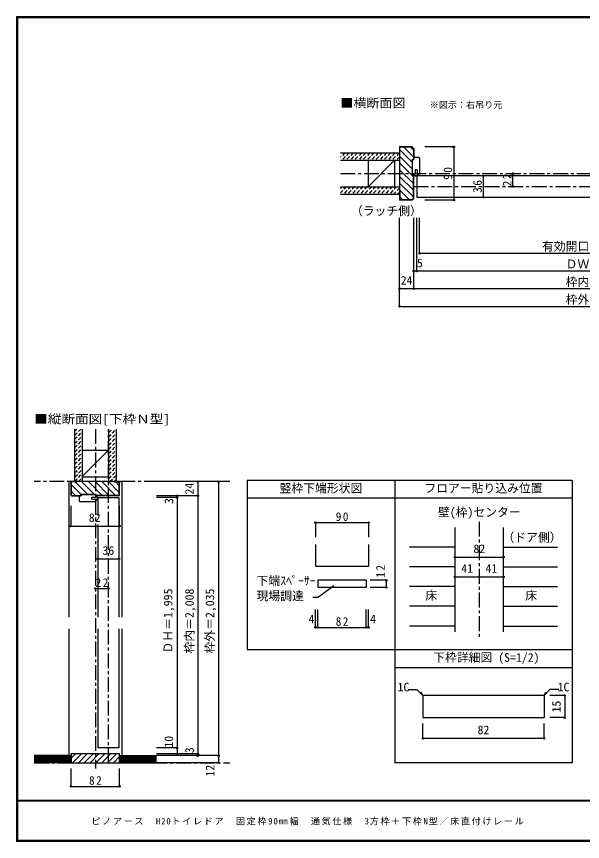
# Model space of a CAD drawing. Units: millimetres at full size, sheet at 1:5, with parts at other scales. Extents: x -973 to 977, y -718 to 696.
# Drawn here: x -973 to -16, y -701 to 696 of the extents above; entities that cross this region are included whole.
import ezdxf
from ezdxf.enums import TextEntityAlignment as Align

# ---------------------------------------------------------------- set-up
doc = ezdxf.new("R2010")
doc.units = ezdxf.units.MM
doc.header["$LTSCALE"] = 5
doc.header["$PDMODE"] = 32
doc.header["$PDSIZE"] = 2.5
doc.linetypes.add('CHAIN1', pattern=[8, 5, -1, 1, -1])
doc.linetypes.add('DASHED1', pattern=[1.8, 1.2, -0.6])
for name, color, linetype in [('0-0_補助線', 3, 'Continuous'), ('0-1_通り芯', 4, 'CHAIN1'), ('0-3_仕上げ', 7, 'Continuous'), ('0-4_枠', 4, 'Continuous'), ('0-6_扉', 6, 'Continuous'), ('0-A_文字', 7, 'Continuous'), ('0-B_寸法', 7, 'Continuous'), ('0-C_ハッチ', 4, 'DASHED1'), ('1-4_枠', 3, 'Continuous'), ('1-B_寸法', 4, 'Continuous'), ('F-1_枠', 6, 'Continuous'), ('F-A_文字', 7, 'Continuous')]:
    doc.layers.add(name, color=color, linetype=linetype)
doc.styles.add('ＭＳ ゴシック', font='')
doc.styles.get('ＭＳ ゴシック').set_extended_font_data('MS Gothic')

# ---------------------------------------------------------------- blocks, each defined once
blk = doc.blocks.new('13')
at = {"layer": '0-0_補助線', "color": 7}
for p, q in [((-3.184, 13.914), (-3.184, 16.914)), ((5.816, 16.914), (-3.184, 16.914)), ((6.816, 15.914), (6.816, -10.086)), ((-4.984, 13.914), (-3.184, 13.914)), ((-4.984, -11.086), (-4.984, 13.914)), ((-4.984, -11.086), (-0.684, -11.086)), ((2.716, -4.086), (2.716, -11.086)), ((5.816, -11.086), (2.716, -11.086))]:
    blk.add_line(p, q, dxfattribs=at)
blk.add_lwpolyline([(2.716, -4.086), (-0.684, -4.086), (-0.684, -11.086)], dxfattribs=at)
for centre, radius, start, end in [((5.816, 15.914), 1, 0, 90), ((0.78, -9.605), 4.487, 199.27144, 340.72855), ((0.78, -9.605), 3.887, 202.39487, 337.60513), ((5.816, -10.086), 1, 270, 0)]:
    blk.add_arc(centre, radius, start, end, dxfattribs=at)
blk = doc.blocks.new('11')
at = {"layer": '0-0_補助線', "color": 7}
for p, q in [((-16.914, -5.816), (-16.914, 3.184)), ((-13.914, 3.184), (-16.914, 3.184)), ((11.086, 4.984), (11.086, 0.684)), ((-15.914, -6.816), (10.086, -6.816)), ((4.086, -2.716), (11.086, -2.716)), ((11.086, -5.816), (11.086, -2.716))]:
    blk.add_line(p, q, dxfattribs=at)
for points in [[(11.086, 4.984), (-13.914, 4.984), (-13.914, 3.184)], [(4.086, -2.716), (4.086, 0.684), (11.086, 0.684)]]:
    blk.add_lwpolyline(points, dxfattribs=at)
for centre, radius, start, end in [((9.605, -0.78), 4.487, 289.27145, 70.72856), ((9.605, -0.78), 3.887, 292.39487, 67.60513), ((-15.914, -5.816), 1, 180, 270), ((10.086, -5.816), 1, 270, 0)]:
    blk.add_arc(centre, radius, start, end, dxfattribs=at)

msp = doc.modelspace()

# ---------------------------------------------------------------- linework, layer by layer
at = {"layer": '0-0_補助線'}
for p, q in [((-304.175, 475), (-301.347, 472.172)), ((-304.383, 474.5), (-324.847, 474.5)), ((-324.847, 460), (-324.847, 474.5)), ((-304.383, 474.5), (-301.847, 471.964)), ((-301.847, 471.964), (-301.847, 454.498)), ((-301.347, 472.172), (-301.347, 454.498)), ((-324.847, 460), (-325.347, 460)), ((-301.347, 428.498), (-303.348, 428.498)), ((-301.847, 388.036), (-301.847, 428.498)), ((-301.347, 387.828), (-301.347, 428.498)), ((-324.847, 400), (-325.347, 400)), ((-324.847, 400), (-324.847, 385.5)), ((-304.382, 385.5), (-324.847, 385.5)), ((-301.847, 388.036), (-304.382, 385.5)), ((-798.976, -91.5), (-880.976, -91.5)), ((-880.476, -114.586), (-880.476, -92)), ((-870.976, -92), (-880.476, -92)), ((-870.976, -92), (-870.976, -91.5)), ((-808.976, -92), (-808.976, -91.5)), ((-808.976, -92), (-799.476, -92)), ((-799.476, -114.586), (-799.476, -92)), ((-880.062, -115), (-880.476, -114.586)), ((-880.269, -115.5), (-864.474, -115.5)), ((-880.062, -115), (-864.474, -115)), ((-864.474, -113.499), (-864.474, -115.5)), ((-838.474, -113.499), (-864.474, -113.499)), ((-838.474, -115.5), (-838.474, -113.499)), ((-799.89, -115), (-838.474, -115)), ((-799.683, -115.5), (-838.474, -115.5)), ((-799.89, -115), (-799.476, -114.586)), ((-377.693, -197.826), (-377.693, -234.786))]:
    msp.add_line(p, q, dxfattribs=at)
at = {"layer": '0-0_補助線', "color": 4}
for p, q in [((-324.847, 469.97), (-303.348, 448.471)), ((-318.063, 474.5), (-301.847, 458.284)), ((-306.749, 474.5), (-301.847, 469.598)), ((-325.347, 459.157), (-303.348, 437.158)), ((-325.347, 447.842), (-301.847, 424.343)), ((-325.347, 436.529), (-301.847, 413.029)), ((-325.347, 425.216), (-301.847, 401.716)), ((-325.347, 413.902), (-301.847, 390.402)), ((-325.347, 402.588), (-308.259, 385.5)), ((-324.847, 390.775), (-319.572, 385.5)), ((-880.476, -96.784), (-863.761, -113.499)), ((-873.947, -92), (-852.448, -113.499)), ((-863.133, -91.5), (-841.134, -113.499)), ((-851.819, -91.5), (-828.319, -115)), ((-840.505, -91.5), (-817.005, -115)), ((-829.192, -91.5), (-805.692, -115)), ((-817.878, -91.5), (-799.476, -109.902)), ((-806.064, -92), (-799.476, -98.588)), ((-880.476, -108.098), (-873.574, -115)), ((-347.803, -258.695), (-374.885, -258.695)), ((-347.803, -258.695), (-347.803, -270.695)), ((-347.803, -270.695), (-374.885, -270.695))]:
    msp.add_line(p, q, dxfattribs=at)
at = {"layer": '0-0_補助線', "color": 6}
for p, q in [((-296.347, 426), (-296.347, 390)), ((-835.976, -118.5), (-799.976, -118.5))]:
    msp.add_line(p, q, dxfattribs=at)
at = {"layer": '0-0_補助線', "color": 7}
for p, q in [((-463.693, -258.695), (-463.693, -270.695)), ((-381.693, -258.695), (-463.693, -258.695)), ((-381.693, -258.695), (-381.693, -270.695)), ((-381.693, -270.695), (-463.693, -270.695)), ((-436.538, -267.9), (-462.338, -287.249)), ((-472.183, -287.249), (-462.338, -287.249))]:
    msp.add_line(p, q, dxfattribs=at)
at = {"layer": '0-0_補助線'}
for points in [[(-304.175, 475), (-325.347, 475), (-325.347, 385)], [(-303.348, 428.498), (-303.348, 454.498), (-301.347, 454.498)], [(-301.347, 387.828), (-304.175, 385), (-325.347, 385)], [(-880.269, -115.5), (-880.976, -114.793), (-880.976, -91.5)], [(-799.683, -115.5), (-798.976, -114.793), (-798.976, -91.5)], [(-467.693, -197.826), (-467.693, -234.786), (-377.693, -234.786)]]:
    msp.add_lwpolyline(points, dxfattribs=at)
at = {"layer": '0-0_補助線', "color": 7}
for p in [(-347.803, -258.695), (-347.803, -270.695)]:
    msp.add_point(p, dxfattribs=at)
at = {"layer": '0-1_通り芯'}
for p, q in [((-425.347, 430), (428.653, 430)), ((-301.347, 408.007), (304.653, 408.007)), ((-839.976, -2.5), (-839.976, -577.5)), ((-817.976, -567.5), (-817.976, -2.5)), ((-612.619, -91.5), (-943.333, -91.5)), ((-190.381, -159.5), (-190.381, -356.007)), ((-943.333, -567.5), (-612.619, -567.5))]:
    msp.add_line(p, q, dxfattribs=at)
at = {"layer": '0-3_仕上げ', "color": 2}
for p, q in [((-425.347, 465), (-325.347, 465)), ((-425.347, 452.5), (-325.347, 452.5)), ((-425.347, 407.5), (-325.347, 407.5)), ((-425.347, 395), (-325.347, 395)), ((-874.976, -2.5), (-874.976, -91.5)), ((-862.476, -2.5), (-862.476, -91.5)), ((-817.476, -2.5), (-817.476, -91.5)), ((-804.976, -2.5), (-804.976, -91.5)), ((-880.976, -555.5), (-943.333, -555.5)), ((-880.976, -567.5), (-880.976, -555.5)), ((-798.976, -567.5), (-798.976, -555.5)), ((-798.976, -555.5), (-736.619, -555.5)), ((-880.976, -567.5), (-943.333, -567.5)), ((-798.976, -567.5), (-736.619, -567.5))]:
    msp.add_line(p, q, dxfattribs=at)
at = {"layer": '0-3_仕上げ'}
for p, q in [((-333.919, 452.5), (-378.347, 407.5)), ((-862.476, -82.928), (-817.476, -38.5)), ((-880.976, -557), (-943.333, -557)), ((-880.976, -558.5), (-943.333, -558.5)), ((-798.976, -557), (-736.619, -557)), ((-798.976, -558.5), (-736.619, -558.5)), ((-880.976, -560), (-943.333, -560)), ((-880.976, -561.5), (-943.333, -561.5)), ((-880.976, -563), (-943.333, -563)), ((-880.976, -564.5), (-943.333, -564.5)), ((-880.976, -566), (-943.333, -566)), ((-798.976, -560), (-736.619, -560)), ((-798.976, -561.5), (-736.619, -561.5)), ((-798.976, -563), (-736.619, -563)), ((-798.976, -564.5), (-736.619, -564.5)), ((-798.976, -566), (-736.619, -566))]:
    msp.add_line(p, q, dxfattribs=at)
at = {"layer": '0-3_仕上げ', "color": 3}
for p, q in [((-378.347, 452.5), (-378.347, 407.5)), ((-333.919, 452.5), (-333.919, 407.5)), ((-862.476, -38.5), (-817.476, -38.5)), ((-862.476, -83.5), (-817.476, -83.5))]:
    msp.add_line(p, q, dxfattribs=at)
at = {"layer": '0-3_仕上げ', "color": 4}
for p, q in [((-231.381, -202.801), (-308.317, -202.801)), ((-149.381, -202.801), (-58.086, -202.801)), ((-231.381, -236.103), (-308.317, -236.103)), ((-149.381, -236.103), (-58.086, -236.103)), ((-231.381, -269.404), (-308.317, -269.404)), ((-149.381, -269.404), (-58.086, -269.404)), ((-231.381, -302.706), (-308.317, -302.706)), ((-149.381, -302.706), (-58.086, -302.706)), ((-231.381, -336.007), (-308.317, -336.007)), ((-149.381, -336.007), (-58.086, -336.007))]:
    msp.add_line(p, q, dxfattribs=at)
at = {"layer": '0-4_枠'}
for p, q in [((-880.976, -91.5), (-884.976, -91.5)), ((-884.976, -91.5), (-884.976, -321)), ((-798.976, -91.5), (-794.976, -91.5)), ((-794.976, -91.5), (-794.976, -321)), ((-884.976, -341), (-884.976, -555.5)), ((-794.976, -341), (-794.976, -555.5))]:
    msp.add_line(p, q, dxfattribs=at)
at = {"layer": '0-4_枠', "color": 3}
for p, q in [((-231.381, -346.007), (-231.381, -169.5)), ((-149.381, -346.007), (-149.381, -169.5))]:
    msp.add_line(p, q, dxfattribs=at)
msp.add_lwpolyline([(-880.976, -567.5), (-798.976, -567.5), (-798.976, -552.5), (-880.976, -552.5)], close=True, dxfattribs=at)
at = {"layer": '0-6_扉'}
for p, q in [((302.653, 426), (-296.347, 426)), ((-296.347, 390), (302.653, 390)), ((-835.976, -118.5), (-835.976, -149.19)), ((-799.976, -118.5), (-799.976, -321)), ((-835.976, -164.422), (-835.976, -321)), ((-835.976, -341), (-835.976, -542.5)), ((-799.976, -341), (-799.976, -542.5)), ((-799.976, -542.5), (-835.976, -542.5))]:
    msp.add_line(p, q, dxfattribs=at)
at = {"layer": '0-A_文字', "color": 3}
for p, q in [((-583.347, -89.5), (-583.347, -376.007)), ((-33.347, -89.5), (-583.347, -89.5)), ((-333.347, -89.5), (-333.347, -567.5)), ((-33.347, -89.5), (-33.347, -567.5)), ((-33.347, -119.5), (-583.347, -119.5)), ((-583.347, -376.007), (-33.347, -376.007)), ((-333.347, -406.007), (-33.347, -406.007)), ((-33.347, -567.5), (-333.347, -567.5))]:
    msp.add_line(p, q, dxfattribs=at)
at = {"layer": '0-B_寸法', "color": 4}
for p, q in [((-233.522, 475), (-282.842, 475)), ((-233.522, 475), (-233.522, 385)), ((-183.522, 390), (-183.522, 426)), ((-133.522, 408.007), (-133.522, 430)), ((-233.522, 385), (-282.842, 385)), ((-325.347, 205), (-325.347, 355)), ((-301.347, 235), (-301.347, 355)), ((-296.347, 265), (-296.347, 355)), ((-291.347, 295), (-291.347, 355)), ((-291.347, 295), (244.658, 295)), ((-301.347, 265), (304.653, 265)), ((328.653, 235), (-325.347, 235)), ((-325.347, 205), (328.653, 205)), ((-631.619, -91.5), (-736.619, -91.5)), ((-666.619, -91.5), (-666.619, -555.5)), ((-631.619, -91.5), (-631.619, -567.5)), ((-666.619, -115.5), (-736.619, -115.5)), ((-701.619, -118.5), (-736.619, -118.5)), ((-701.619, -115.5), (-701.619, -552.5)), ((-880.976, -166.922), (-880.976, -132.4)), ((-798.976, -166.922), (-798.976, -132.4)), ((-880.976, -166.922), (-798.976, -166.922)), ((-467.693, -160.894), (-377.693, -160.894)), ((-467.693, -160.894), (-467.693, -185.894)), ((-377.693, -160.894), (-377.693, -185.894)), ((-835.976, -222.382), (-799.976, -222.382)), ((-231.381, -219.452), (-149.381, -219.452)), ((-231.381, -252.753), (-149.381, -252.753)), ((-839.976, -272.382), (-817.976, -272.382)), ((-467.693, -338.343), (-467.693, -308.335)), ((-463.693, -338.343), (-463.693, -308.335)), ((-381.693, -338.343), (-381.693, -308.335)), ((-377.693, -338.343), (-377.693, -308.335)), ((-467.693, -338.343), (-463.693, -338.343)), ((-463.693, -338.343), (-381.693, -338.343)), ((-381.693, -338.343), (-377.693, -338.343)), ((-701.619, -542.5), (-736.619, -542.5)), ((-666.619, -552.5), (-736.619, -552.5)), ((-631.619, -555.5), (-736.619, -555.5)), ((-631.619, -567.5), (-736.619, -567.5)), ((-880.976, -607.5), (-880.976, -577.5)), ((-798.976, -607.5), (-798.976, -577.5)), ((-880.976, -607.5), (-798.976, -607.5))]:
    msp.add_line(p, q, dxfattribs=at)
at = {"layer": '0-B_寸法'}
for p in [(-233.522, 475), (-183.522, 426), (-133.522, 430), (-133.522, 408.007), (-183.522, 390), (-233.522, 385), (-291.347, 295), (-301.347, 265), (-296.347, 265), (-325.347, 235), (-301.347, 235), (-325.347, 205), (-666.619, -91.5), (-631.619, -91.5), (-701.619, -115.5), (-701.619, -118.5), (-666.619, -115.5), (-880.976, -166.922), (-798.976, -166.922), (-467.693, -160.894), (-377.693, -160.894), (-835.976, -222.382), (-799.976, -222.382), (-231.381, -219.452), (-149.381, -219.452), (-231.381, -252.753), (-190.381, -252.753), (-149.381, -252.753), (-839.976, -272.382), (-817.976, -272.382), (-467.693, -338.343), (-463.693, -338.343), (-381.693, -338.343), (-377.693, -338.343), (-701.619, -542.5), (-701.619, -552.5), (-666.619, -552.5), (-666.619, -555.5), (-631.619, -555.5), (-631.619, -567.5), (-880.976, -607.5), (-798.976, -607.5)]:
    msp.add_point(p, dxfattribs=at)
at = {"layer": '0-C_ハッチ'}
for p, q in [((-417.878, 465), (-425.347, 457.531)), ((-424.949, 465), (-425.347, 464.602)), ((-410.807, 465), (-423.307, 452.5)), ((-403.736, 465), (-416.236, 452.5)), ((-396.665, 465), (-409.165, 452.5)), ((-389.594, 465), (-402.094, 452.5)), ((-382.523, 465), (-395.023, 452.5)), ((-375.452, 465), (-387.952, 452.5)), ((-368.381, 465), (-380.881, 452.5)), ((-361.31, 465), (-373.81, 452.5)), ((-354.239, 465), (-366.739, 452.5)), ((-347.168, 465), (-359.668, 452.5)), ((-340.096, 465), (-352.596, 452.5)), ((-333.025, 465), (-345.525, 452.5)), ((-325.954, 465), (-338.454, 452.5)), ((-325.347, 458.536), (-331.146, 452.737)), ((-415.17, 407.5), (-425.347, 397.323)), ((-422.241, 407.5), (-425.347, 404.394)), ((-408.099, 407.5), (-420.599, 395)), ((-401.028, 407.5), (-413.528, 395)), ((-393.957, 407.5), (-406.457, 395)), ((-386.886, 407.5), (-399.386, 395)), ((-379.815, 407.5), (-392.315, 395)), ((-372.744, 407.5), (-385.244, 395)), ((-365.673, 407.5), (-378.173, 395)), ((-358.601, 407.5), (-371.101, 395)), ((-351.53, 407.5), (-364.03, 395)), ((-344.459, 407.5), (-356.959, 395)), ((-337.388, 407.5), (-349.888, 395)), ((-330.317, 407.5), (-342.817, 395)), ((-325.347, 405.399), (-335.746, 395)), ((-325.347, 398.328), (-328.675, 395)), ((-874.976, -6.04), (-871.436, -2.5)), ((-874.976, -13.111), (-864.365, -2.5)), ((-874.976, -20.182), (-862.476, -7.682)), ((-817.476, -8.748), (-811.228, -2.5)), ((-817.476, -15.819), (-804.976, -3.319)), ((-817.476, -22.89), (-804.976, -10.39)), ((-874.976, -27.253), (-862.476, -14.753)), ((-874.976, -34.324), (-862.476, -21.824)), ((-817.476, -29.961), (-804.976, -17.461)), ((-817.476, -37.032), (-804.976, -24.532)), ((-874.976, -41.395), (-862.476, -28.895)), ((-874.976, -48.466), (-862.476, -35.966)), ((-817.476, -44.103), (-804.976, -31.603)), ((-817.476, -51.174), (-804.976, -38.674)), ((-874.976, -55.537), (-862.476, -43.037)), ((-874.976, -62.608), (-862.476, -50.108)), ((-817.476, -58.246), (-804.976, -45.746)), ((-817.476, -65.317), (-804.976, -52.817)), ((-874.976, -69.679), (-862.476, -57.179)), ((-874.976, -76.751), (-862.476, -64.251)), ((-817.476, -72.388), (-804.976, -59.888)), ((-817.476, -79.459), (-804.976, -66.959)), ((-874.976, -90.893), (-862.476, -78.393)), ((-874.654, -83.5), (-862.476, -71.322)), ((-817.476, -86.53), (-804.976, -74.03)), ((-815.375, -91.5), (-804.976, -81.101)), ((-868.512, -91.5), (-862.476, -85.464)), ((-808.304, -91.5), (-804.976, -88.172))]:
    msp.add_line(p, q, dxfattribs=at)
at = {"layer": '0-C_ハッチ', "linetype": 'Continuous'}
for p, q in [((-880.976, -559.992), (-873.484, -552.5)), ((-878.584, -567.5), (-863.584, -552.5)), ((-868.685, -567.5), (-853.685, -552.5)), ((-858.785, -567.5), (-843.785, -552.5)), ((-848.886, -567.5), (-833.886, -552.5)), ((-838.986, -567.5), (-823.986, -552.5)), ((-829.087, -567.5), (-814.087, -552.5)), ((-819.187, -567.5), (-804.187, -552.5)), ((-809.288, -567.5), (-798.976, -557.188)), ((-799.388, -567.5), (-798.976, -567.088))]:
    msp.add_line(p, q, dxfattribs=at)
at = {"layer": '1-4_枠'}
for p, q in [((-285.14, -453.601), (-285.847, -454.308)), ((-285.847, -454.308), (-285.847, -491.101)), ((-81.554, -453.601), (-285.14, -453.601)), ((-81.554, -453.601), (-80.847, -454.308)), ((-80.847, -454.308), (-80.847, -491.101)), ((-285.847, -491.101), (-80.847, -491.101))]:
    msp.add_line(p, q, dxfattribs=at)
at = {"layer": '1-B_寸法'}
for p, q in [((-310.653, -443.601), (-295.847, -443.601)), ((-285.493, -453.955), (-295.847, -443.601)), ((-81.201, -453.955), (-70.847, -443.601)), ((-56.041, -443.601), (-70.847, -443.601)), ((-285.493, -453.955), (-288.765, -448.287)), ((-81.201, -453.955), (-77.929, -448.287)), ((-45.847, -453.601), (-70.847, -453.601)), ((-45.847, -453.601), (-45.847, -491.101)), ((-285.847, -526.101), (-285.847, -501.101)), ((-80.847, -526.101), (-80.847, -501.101)), ((-45.847, -491.101), (-70.847, -491.101)), ((-285.847, -526.101), (-80.847, -526.101))]:
    msp.add_line(p, q, dxfattribs=at)
at = {"layer": '1-B_寸法', "color": 7}
for p in [(-45.847, -453.601), (-45.847, -491.101), (-285.847, -526.101), (-80.847, -526.101)]:
    msp.add_point(p, dxfattribs=at)
at = {"layer": 'F-1_枠'}
for p, q in [((-973.347, 695.833), (-973.347, -700.833)), ((-973.347, 695.833), (976.653, 695.833)), ((-973.347, 695), (976.653, 695)), ((-973.347, 694.167), (976.653, 694.167)), ((-972.514, 695.833), (-972.514, -700.833)), ((-971.68, 695.833), (-971.68, -700.833)), ((976.653, -631.667), (-973.347, -631.667)), ((976.653, -632.5), (-973.347, -632.5)), ((976.653, -699.167), (-973.347, -699.167)), ((976.653, -700), (-973.347, -700)), ((976.653, -700.833), (-973.347, -700.833))]:
    msp.add_line(p, q, dxfattribs=at)

# ---------------------------------------------------------------- block references
at = {"layer": '0-0_補助線'}
for name, p in [('13', (-298.163, 440.084)), ('11', (-850.06, -118.684))]:
    msp.add_blockref(name, p, dxfattribs=at)

# ---------------------------------------------------------------- texts
at = {"layer": '0-0_補助線', "color": 7, "style": 'ＭＳ ゴシック'}
for s, p in [('下端ｽﾍﾟｰｻｰ', (-567.274, -271.298)), ('現場調達', (-567.274, -296.893))]:
    msp.add_text(s, height=14.66, dxfattribs=at).set_placement(p, align=Align.BOTTOM_LEFT)
at = {"layer": '0-0_補助線', "color": 7, "insert": (-350.303, -254.122), "char_height": 14.66, "attachment_point": 7, "rotation": 90, "style": 'ＭＳ ゴシック'}
msp.add_mtext('\\T1.27;\\W0.95;12', dxfattribs=at)
at = {"layer": '0-A_文字', "style": 'ＭＳ ゴシック'}
for s, width, p in [('■横断面図', 1.1, (-425.347, 537.5)), ('■縦断面図[下枠Ｎ型]', 1.15, (-943.333, 2.5))]:
    msp.add_text(s, height=14.66, dxfattribs=dict(at, width=width)).set_placement(p, align=Align.BOTTOM_LEFT)
for s, height, p in [('※図示：右吊り元', 11, (-274.426, 537.5)), ('（ラッチ側）', 14.66, (-407.597, 355)), ('竪枠下端形状図', 14.66, (-528.347, -114.5)), ('フロアー貼り込み位置', 14.66, (-283.347, -114.5)), ('壁(枠)センター', 14.66, (-260.381, -155.091)), ('（ドア側）', 14.66, (-151.244, -197.835)), ('床', 14.66, (-281.631, -296.055)), ('床', 14.66, (-112.489, -296.055)), ('下枠詳細図 (S=1/2)', 14.66, (-268.347, -401.007))]:
    msp.add_text(s, height=height, dxfattribs=at).set_placement(p, align=Align.BOTTOM_LEFT)
at = {"layer": '0-B_寸法', "style": 'ＭＳ ゴシック'}
for s, p in [('有効開口寸法＝536', (-84.347, 295)), ('5', (-295.969, 266.878)), ('ＤＷ＝599', (-44.347, 265)), ('24', (-323.347, 237.5)), ('枠内＝606', (-44.347, 235)), ('枠外＝654', (-44.347, 205)), ('82', (-850.976, -164.422)), ('36', (-827.976, -219.882)), ('82', (-200.381, -216.952)), ('41', (-220.881, -250.253)), ('41', (-179.881, -250.253)), ('4', (-479.332, -335.843)), ('4', (-375.209, -335.843))]:
    msp.add_text(s, height=14.66, dxfattribs=at).set_placement(p, align=Align.BOTTOM_LEFT)
for s, p in [('24', (-669.119, -113.5)), ('3', (-703.782, -129.385)), ('ＤＨ＝1,995', (-705.214, -382.5)), ('枠内＝2,008', (-669.119, -382.5)), ('枠外＝2,035', (-634.519, -382.5)), ('10', (-704.119, -541.875)), ('3', (-669.119, -551.25)), ('12', (-634.119, -590.926))]:
    msp.add_text(s, height=14.66, rotation=90, dxfattribs=at).set_placement(p, align=Align.BOTTOM_LEFT)
at = {"layer": '0-B_寸法', "char_height": 14.66, "attachment_point": 7, "rotation": 90, "style": 'ＭＳ ゴシック'}
for s, insert in [('\\T1.27;\\W0.95;90', (-236.022, 419.375)), ('\\T1.27;\\W0.95;22', (-136.022, 408.378)), ('\\T1.27;\\W0.95;36', (-186.022, 397.375))]:
    msp.add_mtext(s, dxfattribs=dict(at, insert=insert))
at = {"layer": '0-B_寸法', "char_height": 14.66, "attachment_point": 7, "style": 'ＭＳ ゴシック'}
for s, insert in [('\\T1.27;\\W0.95;90', (-433.318, -158.394)), ('\\T1.27;\\W0.95;22', (-839.601, -269.882)), ('\\T1.27;\\W0.95;82', (-433.318, -335.843)), ('\\T1.27;\\W0.95;82', (-850.601, -605))]:
    msp.add_mtext(s, dxfattribs=dict(at, insert=insert))
at = {"layer": '1-B_寸法', "color": 7, "style": 'ＭＳ ゴシック'}
for s, p in [('1C', (-328.778, -451.101)), ('1C', (-57.916, -451.101)), ('82', (-193.347, -523.601))]:
    msp.add_text(s, height=14.66, dxfattribs=at).set_placement(p, align=Align.BOTTOM_LEFT)
msp.add_text('15', height=14.66, rotation=90, dxfattribs=at).set_placement((-48.347, -482.351), align=Align.BOTTOM_LEFT)
at = {"layer": 'F-A_文字', "insert": (-846.68, -673.333), "char_height": 11, "attachment_point": 7, "style": 'ＭＳ ゴシック'}
msp.add_mtext('\\T1.18;ピノアース\u3000H20トイレドア\u3000固定枠90㎜幅\u3000通気仕様\u30003方枠＋下枠N型／床直付けレール', dxfattribs=at)

doc.saveas('drawing.dxf')
